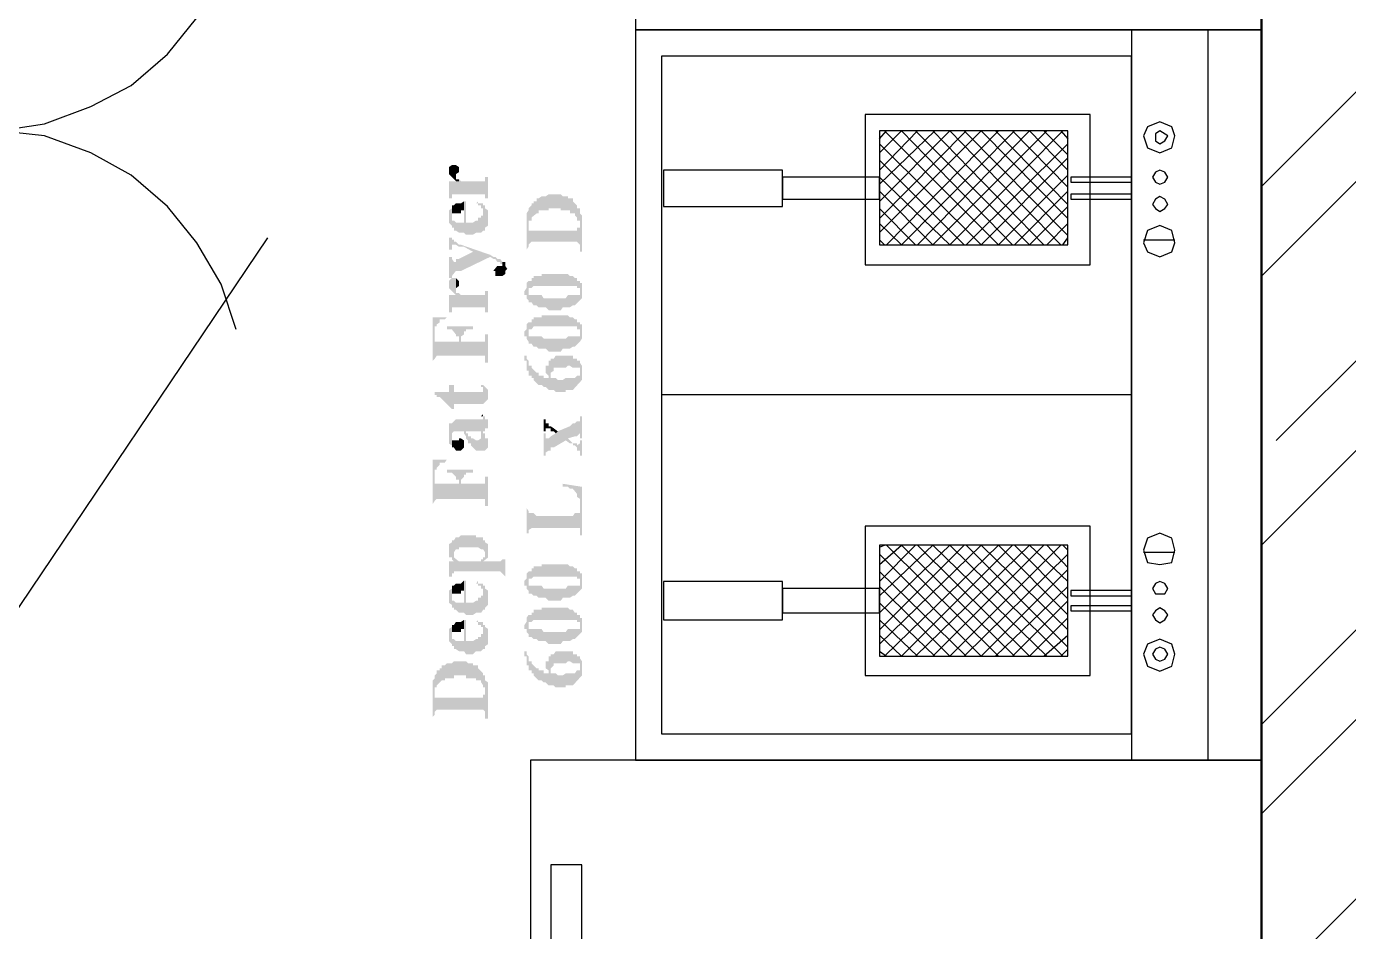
# Model space of a CAD drawing. Header units: millimetres. Extents: x 68727 to 319899, y -4876 to 265722.
# Drawn here: x 316072 to 317396, y 113789 to 114696 of the extents above; entities that cross this region are included whole.
import ezdxf

# ---------------------------------------------------------------- set-up
doc = ezdxf.new("R2010")
doc.units = ezdxf.units.MM
doc.layers.add('glass', color=151, linetype='Continuous')
doc.layers.add('HACH', color=252, linetype='Continuous', lineweight=13)
doc.layers.add('LS_DR_Wall', color=7, linetype='Continuous', lineweight=35)

# ---------------------------------------------------------------- blocks, each defined once
blk = doc.blocks.new('kitchen')
at = {"layer": 'glass', "linetype": 'Continuous', "lineweight": -3}
for points in [[(-14.04, 63.041), (-14.093, 63.041), (-14.217, 63.165), (-14.217, 63.288), (-14.164, 63.323), (-14.093, 63.323), (-14.093, 63.076), (-14.04, 63.076), (-14.04, 63.041)], [(-14.04, 63.2), (-14.093, 63.165), (-14.093, 63.323), (-14.04, 63.288), (-14.04, 63.2)], [(-13.529, 62.741), (-13.582, 62.741), (-13.582, 62.812), (-14.164, 62.812), (-14.164, 62.741), (-14.217, 62.741), (-14.217, 63.041), (-14.04, 63.041), (-14.04, 63.076), (-14.005, 63.041), (-13.582, 63.041), (-13.582, 63.112), (-13.529, 63.112), (-13.529, 62.741)], [(-13.617, 62.177), (-13.652, 62.141), (-13.74, 62.141), (-13.793, 62.106), (-13.917, 62.106), (-13.952, 62.141), (-14.04, 62.141), (-14.093, 62.177), (-14.128, 62.177), (-14.128, 62.23), (-14.164, 62.23), (-14.164, 62.265), (-14.217, 62.318), (-14.217, 62.53), (-14.164, 62.565), (-14.164, 62.353), (-14.128, 62.353), (-14.093, 62.318), (-13.952, 62.318), (-13.952, 62.688), (-13.917, 62.688), (-13.917, 62.318), (-13.793, 62.318), (-13.74, 62.353), (-13.705, 62.353), (-13.705, 62.406), (-13.652, 62.406), (-13.652, 62.441), (-13.617, 62.441), (-13.617, 62.177)], [(-13.952, 62.53), (-14.005, 62.53), (-14.005, 62.477), (-14.164, 62.477), (-14.164, 62.618), (-14.128, 62.618), (-14.093, 62.653), (-14.005, 62.653), (-13.952, 62.688), (-13.952, 62.53)], [(-13.529, 62.265), (-13.582, 62.23), (-13.582, 62.177), (-13.617, 62.177), (-13.617, 62.565), (-13.652, 62.565), (-13.652, 62.618), (-13.705, 62.618), (-13.705, 62.653), (-13.74, 62.653), (-13.705, 62.688), (-13.705, 62.653), (-13.617, 62.653), (-13.617, 62.618), (-13.582, 62.618), (-13.582, 62.565), (-13.529, 62.53), (-13.529, 62.265)], [(-11.924, 62.353), (-11.976, 62.353), (-11.976, 62.406), (-12.012, 62.441), (-12.012, 62.477), (-12.1, 62.477), (-12.1, 62.53), (-12.259, 62.53), (-12.259, 62.565), (-12.47, 62.565), (-12.47, 62.53), (-12.647, 62.53), (-12.647, 62.477), (-12.682, 62.477), (-12.77, 62.406), (-12.77, 62.353), (-12.823, 62.353), (-12.823, 61.895), (-12.858, 61.842), (-12.858, 62.477), (-12.823, 62.53), (-12.823, 62.565), (-12.77, 62.618), (-12.77, 62.653), (-12.735, 62.653), (-12.735, 62.688), (-12.682, 62.688), (-12.682, 62.741), (-12.647, 62.741), (-12.594, 62.776), (-12.523, 62.776), (-12.47, 62.812), (-12.259, 62.812), (-12.223, 62.776), (-12.135, 62.776), (-12.135, 62.741), (-12.047, 62.741), (-12.047, 62.688), (-11.976, 62.618), (-11.976, 62.565), (-11.924, 62.565), (-11.924, 62.353)], [(-11.888, 61.806), (-11.924, 61.806), (-11.924, 61.93), (-11.976, 61.983), (-12.77, 61.983), (-12.823, 61.93), (-12.823, 62.177), (-11.976, 62.177), (-11.976, 62.23), (-11.924, 62.23), (-11.924, 62.477), (-11.888, 62.441), (-11.888, 61.806)], [(-13.282, 61.595), (-13.317, 61.595), (-13.317, 61.63), (-13.37, 61.63), (-13.405, 61.683), (-13.441, 61.683), (-13.493, 61.718), (-13.793, 61.806), (-13.952, 61.895), (-14.04, 61.895), (-14.093, 61.93), (-14.164, 61.93), (-14.164, 61.842), (-14.217, 61.842), (-14.217, 62.053), (-14.164, 62.053), (-14.164, 62.018), (-14.128, 62.018), (-14.128, 61.983), (-14.093, 61.983), (-14.04, 61.93), (-14.005, 61.93), (-13.493, 61.753), (-13.441, 61.718), (-13.405, 61.718), (-13.37, 61.683), (-13.317, 61.683), (-13.282, 61.63), (-13.282, 61.595)], [(-13.493, 61.718), (-14.005, 61.471), (-14.093, 61.471), (-14.164, 61.383), (-14.164, 61.348), (-14.217, 61.348), (-14.217, 61.718), (-14.164, 61.718), (-14.164, 61.683), (-14.128, 61.63), (-14.093, 61.63), (-14.093, 61.683), (-14.04, 61.683), (-13.793, 61.806), (-13.493, 61.718)], [(-13.194, 61.506), (-13.229, 61.471), (-13.229, 61.418), (-13.282, 61.383), (-13.405, 61.383), (-13.405, 61.471), (-13.441, 61.471), (-13.37, 61.559), (-13.282, 61.559), (-13.282, 61.63), (-13.229, 61.63), (-13.229, 61.559), (-13.194, 61.506)], [(-14.04, 61.048), (-14.093, 61.048), (-14.217, 61.171), (-14.217, 61.295), (-14.164, 61.348), (-14.093, 61.348), (-14.093, 61.083), (-14.04, 61.083), (-14.04, 61.048)], [(-14.04, 61.207), (-14.093, 61.171), (-14.093, 61.348), (-14.04, 61.295), (-14.04, 61.207)], [(-11.888, 60.995), (-11.924, 60.96), (-11.924, 61.171), (-11.976, 61.171), (-11.976, 61.207), (-12.735, 61.207), (-12.77, 61.171), (-12.823, 61.171), (-12.823, 61.118), (-12.858, 61.26), (-12.823, 61.295), (-12.77, 61.295), (-12.77, 61.348), (-12.735, 61.348), (-12.735, 61.383), (-12.594, 61.383), (-12.594, 61.418), (-12.135, 61.418), (-12.1, 61.383), (-12.047, 61.383), (-12.012, 61.348), (-11.976, 61.348), (-11.976, 61.295), (-11.924, 61.295), (-11.924, 61.26), (-11.888, 61.26), (-11.888, 60.995)], [(-13.529, 60.748), (-13.582, 60.748), (-13.582, 60.836), (-14.164, 60.836), (-14.164, 60.748), (-14.217, 60.748), (-14.217, 61.048), (-14.04, 61.048), (-14.04, 61.083), (-14.005, 61.048), (-13.582, 61.048), (-13.582, 61.118), (-13.529, 61.118), (-13.529, 60.748)], [(-11.924, 60.96), (-12.012, 60.871), (-12.047, 60.871), (-12.1, 60.836), (-12.223, 60.836), (-12.259, 60.783), (-12.47, 60.783), (-12.523, 60.836), (-12.647, 60.836), (-12.682, 60.871), (-12.735, 60.871), (-12.77, 60.924), (-12.823, 60.924), (-12.823, 60.96), (-12.858, 60.995), (-12.858, 61.048), (-12.894, 61.048), (-12.894, 61.118), (-12.858, 61.171), (-12.858, 61.26), (-12.823, 61.118), (-12.823, 61.048), (-12.594, 61.048), (-12.559, 60.995), (-12.171, 60.995), (-12.135, 61.048), (-11.924, 61.048), (-11.924, 60.96)], [(-14.252, 60.66), (-14.287, 60.625), (-14.375, 60.625), (-14.375, 60.572), (-14.428, 60.536), (-14.428, 60.501), (-14.464, 60.501), (-14.464, 59.937), (-14.499, 59.901), (-14.499, 60.66), (-14.252, 60.66)], [(-11.888, 60.289), (-11.924, 60.236), (-11.924, 60.448), (-11.976, 60.448), (-11.976, 60.501), (-12.735, 60.501), (-12.77, 60.448), (-12.823, 60.448), (-12.823, 60.413), (-12.858, 60.536), (-12.823, 60.572), (-12.77, 60.572), (-12.77, 60.625), (-12.735, 60.625), (-12.735, 60.66), (-12.594, 60.66), (-12.594, 60.695), (-12.135, 60.695), (-12.1, 60.66), (-12.047, 60.66), (-12.012, 60.625), (-11.976, 60.625), (-11.976, 60.572), (-11.924, 60.572), (-11.924, 60.536), (-11.888, 60.536), (-11.888, 60.289)], [(-13.793, 60.448), (-13.917, 60.448), (-13.917, 60.413), (-13.952, 60.413), (-13.952, 60.36), (-14.005, 60.325), (-14.005, 60.236), (-14.04, 60.236), (-14.04, 60.325), (-14.093, 60.325), (-14.093, 60.36), (-14.164, 60.448), (-14.252, 60.448), (-14.252, 60.501), (-13.793, 60.501), (-13.793, 60.448)], [(-11.924, 60.236), (-12.012, 60.148), (-12.047, 60.148), (-12.1, 60.113), (-12.223, 60.113), (-12.259, 60.06), (-12.47, 60.06), (-12.523, 60.113), (-12.647, 60.113), (-12.682, 60.148), (-12.735, 60.148), (-12.77, 60.201), (-12.823, 60.201), (-12.823, 60.236), (-12.858, 60.289), (-12.858, 60.325), (-12.894, 60.325), (-12.894, 60.413), (-12.858, 60.448), (-12.858, 60.536), (-12.823, 60.413), (-12.823, 60.325), (-12.594, 60.325), (-12.559, 60.289), (-12.171, 60.289), (-12.135, 60.325), (-11.924, 60.325), (-11.924, 60.236)], [(-13.529, 59.866), (-13.582, 59.866), (-13.582, 59.99), (-14.428, 59.99), (-14.464, 59.937), (-14.464, 60.236), (-13.582, 60.236), (-13.582, 60.36), (-13.529, 60.36), (-13.529, 59.866)], [(-11.888, 59.566), (-12.047, 59.39), (-12.171, 59.39), (-12.171, 59.355), (-12.347, 59.355), (-12.382, 59.39), (-12.47, 59.39), (-12.523, 59.443), (-12.559, 59.443), (-12.594, 59.478), (-12.647, 59.478), (-12.735, 59.566), (-12.735, 59.601), (-12.77, 59.601), (-12.77, 59.637), (-12.823, 59.637), (-12.823, 59.725), (-12.858, 59.725), (-12.858, 59.901), (-12.894, 59.901), (-12.894, 59.99), (-12.858, 59.99), (-12.858, 59.937), (-12.823, 59.901), (-12.823, 59.813), (-12.77, 59.813), (-12.77, 59.778), (-12.682, 59.69), (-12.647, 59.69), (-12.647, 59.637), (-12.559, 59.637), (-12.559, 59.601), (-12.47, 59.601), (-12.435, 59.901), (-12.435, 59.601), (-12.347, 59.601), (-12.312, 59.566), (-12.223, 59.566), (-12.171, 59.601), (-12.012, 59.601), (-11.976, 59.637), (-11.924, 59.637), (-11.924, 59.866), (-11.888, 59.813), (-11.888, 59.566)], [(-11.924, 59.778), (-12.047, 59.778), (-12.1, 59.813), (-12.135, 59.813), (-12.171, 59.778), (-12.382, 59.778), (-12.382, 59.725), (-12.435, 59.69), (-12.435, 59.937), (-12.382, 59.937), (-12.347, 59.99), (-12.047, 59.99), (-12.047, 59.937), (-11.976, 59.937), (-11.976, 59.901), (-11.924, 59.901), (-11.924, 59.778)], [(-12.435, 59.901), (-12.47, 59.601), (-12.47, 59.637), (-12.523, 59.69), (-12.523, 59.813), (-12.47, 59.813), (-12.47, 59.901), (-12.435, 59.901)], [(-13.617, 59.143), (-14.128, 59.143), (-14.128, 59.055), (-14.164, 59.055), (-14.375, 59.266), (-14.428, 59.266), (-14.428, 59.302), (-14.464, 59.302), (-14.464, 59.355), (-14.217, 59.355), (-14.217, 59.478), (-14.128, 59.478), (-14.128, 59.355), (-13.617, 59.355), (-13.617, 59.143)], [(-13.529, 59.231), (-13.617, 59.143), (-13.617, 59.443), (-13.652, 59.443), (-13.652, 59.478), (-13.617, 59.478), (-13.529, 59.39), (-13.529, 59.231)], [(-13.652, 58.667), (-13.917, 58.667), (-13.917, 58.578), (-13.952, 58.631), (-13.952, 58.667), (-14.128, 58.667), (-14.164, 58.631), (-14.164, 58.42), (-14.217, 58.455), (-14.217, 58.808), (-14.164, 58.808), (-14.093, 58.878), (-13.652, 58.878), (-13.652, 58.667)], [(-13.529, 58.72), (-13.582, 58.72), (-13.582, 58.667), (-13.617, 58.667), (-13.617, 58.331), (-13.74, 58.331), (-13.829, 58.42), (-13.829, 58.455), (-13.881, 58.455), (-13.881, 58.508), (-13.917, 58.543), (-13.917, 58.631), (-13.881, 58.631), (-13.881, 58.578), (-13.829, 58.578), (-13.829, 58.543), (-13.793, 58.543), (-13.74, 58.508), (-13.705, 58.508), (-13.652, 58.543), (-13.652, 58.878), (-13.617, 58.878), (-13.617, 58.931), (-13.582, 58.931), (-13.582, 58.878), (-13.529, 58.878), (-13.529, 58.72)], [(-13.617, 58.931), (-13.652, 58.931), (-13.617, 58.966), (-13.617, 58.931)], [(-11.888, 58.543), (-11.924, 58.543), (-11.924, 58.631), (-11.976, 58.578), (-12.012, 58.578), (-12.135, 58.543), (-12.171, 58.508), (-12.382, 58.384), (-12.435, 58.384), (-12.435, 58.331), (-12.47, 58.331), (-12.523, 58.296), (-12.523, 58.243), (-12.559, 58.243), (-12.559, 58.631), (-12.523, 58.631), (-12.523, 58.543), (-12.47, 58.543), (-12.435, 58.578), (-12.347, 58.631), (-12.312, 58.667), (-12.1, 58.755), (-12.047, 58.808), (-12.012, 58.808), (-11.976, 58.843), (-11.924, 58.843), (-11.924, 58.931), (-11.888, 58.931), (-11.888, 58.543)], [(-12.312, 58.667), (-12.347, 58.631), (-12.382, 58.667), (-12.435, 58.667), (-12.435, 58.72), (-12.523, 58.72), (-12.523, 58.667), (-12.559, 58.667), (-12.559, 58.878), (-12.523, 58.878), (-12.523, 58.808), (-12.47, 58.808), (-12.47, 58.755), (-12.435, 58.755), (-12.382, 58.72), (-12.312, 58.667)], [(-13.952, 58.384), (-14.005, 58.331), (-14.093, 58.331), (-14.128, 58.384), (-14.164, 58.384), (-14.164, 58.508), (-14.04, 58.508), (-14.04, 58.543), (-14.005, 58.543), (-13.952, 58.508), (-13.952, 58.384)], [(-13.529, 58.384), (-13.582, 58.331), (-13.617, 58.331), (-13.617, 58.631), (-13.582, 58.631), (-13.582, 58.543), (-13.529, 58.543), (-13.529, 58.384)], [(-11.888, 58.243), (-11.924, 58.243), (-11.924, 58.331), (-11.976, 58.331), (-11.976, 58.384), (-12.012, 58.42), (-12.047, 58.42), (-12.047, 58.455), (-12.1, 58.455), (-12.171, 58.508), (-12.135, 58.543), (-12.047, 58.455), (-11.976, 58.455), (-11.976, 58.42), (-11.924, 58.455), (-11.924, 58.508), (-11.888, 58.508), (-11.888, 58.243)], [(-14.252, 58.173), (-14.287, 58.12), (-14.375, 58.12), (-14.375, 58.085), (-14.428, 58.032), (-14.428, 57.996), (-14.464, 57.996), (-14.464, 57.45), (-14.499, 57.397), (-14.499, 58.173), (-14.252, 58.173)], [(-13.529, 57.361), (-13.582, 57.361), (-13.582, 57.485), (-14.428, 57.485), (-14.464, 57.45), (-14.464, 57.749), (-13.582, 57.749), (-13.582, 57.873), (-13.529, 57.873), (-13.529, 57.361)], [(-13.793, 57.943), (-13.917, 57.943), (-13.917, 57.908), (-13.952, 57.908), (-13.952, 57.873), (-14.005, 57.82), (-14.005, 57.749), (-14.04, 57.749), (-14.04, 57.82), (-14.093, 57.82), (-14.093, 57.873), (-14.164, 57.943), (-14.252, 57.943), (-14.252, 57.996), (-13.793, 57.996), (-13.793, 57.943)], [(-11.888, 56.85), (-11.924, 56.85), (-11.924, 57.485), (-11.976, 57.52), (-11.976, 57.573), (-12.047, 57.661), (-12.1, 57.661), (-12.135, 57.696), (-12.223, 57.696), (-12.223, 57.749), (-11.888, 57.696), (-11.888, 56.85)], [(-11.924, 56.973), (-12.77, 56.973), (-12.823, 56.938), (-12.823, 56.885), (-12.858, 56.885), (-12.858, 57.326), (-12.823, 57.273), (-12.823, 57.238), (-12.735, 57.238), (-12.682, 57.185), (-12.047, 57.185), (-12.012, 57.238), (-11.924, 57.238), (-11.924, 56.973)], [(-14.128, 56.391), (-14.164, 56.426), (-14.164, 56.462), (-14.217, 56.462), (-14.217, 56.691), (-14.164, 56.726), (-14.164, 56.762), (-14.128, 56.762), (-14.128, 56.391)], [(-13.582, 56.55), (-13.617, 56.603), (-13.652, 56.603), (-13.705, 56.638), (-14.04, 56.638), (-14.04, 56.603), (-14.093, 56.603), (-14.128, 56.55), (-14.128, 56.762), (-14.093, 56.815), (-14.04, 56.815), (-14.005, 56.85), (-13.74, 56.85), (-13.74, 56.815), (-13.617, 56.815), (-13.617, 56.762), (-13.582, 56.762), (-13.582, 56.55)], [(-13.529, 56.462), (-13.617, 56.391), (-13.617, 56.462), (-13.582, 56.462), (-13.582, 56.726), (-13.529, 56.691), (-13.529, 56.462)], [(-13.229, 56.127), (-13.317, 56.215), (-14.128, 56.215), (-14.128, 56.18), (-14.164, 56.18), (-14.164, 56.127), (-14.217, 56.127), (-14.217, 56.391), (-14.128, 56.391), (-14.128, 56.462), (-14.04, 56.391), (-13.652, 56.391), (-13.652, 56.426), (-13.617, 56.426), (-13.617, 56.391), (-13.317, 56.391), (-13.282, 56.426), (-13.229, 56.426), (-13.229, 56.127)], [(-11.888, 55.915), (-11.924, 55.88), (-11.924, 56.091), (-11.976, 56.091), (-11.976, 56.127), (-12.735, 56.127), (-12.77, 56.091), (-12.823, 56.091), (-12.823, 56.056), (-12.858, 56.18), (-12.823, 56.215), (-12.77, 56.215), (-12.77, 56.268), (-12.735, 56.268), (-12.735, 56.303), (-12.594, 56.303), (-12.594, 56.338), (-12.135, 56.338), (-12.1, 56.303), (-12.047, 56.303), (-12.012, 56.268), (-11.976, 56.268), (-11.976, 56.215), (-11.924, 56.215), (-11.924, 56.18), (-11.888, 56.18), (-11.888, 55.915)], [(-13.617, 55.545), (-13.652, 55.492), (-13.74, 55.492), (-13.793, 55.456), (-13.917, 55.456), (-13.952, 55.492), (-14.04, 55.492), (-14.093, 55.545), (-14.128, 55.545), (-14.128, 55.58), (-14.164, 55.58), (-14.164, 55.633), (-14.217, 55.668), (-14.217, 55.88), (-14.164, 55.915), (-14.164, 55.703), (-14.128, 55.703), (-14.093, 55.668), (-13.952, 55.668), (-13.952, 56.056), (-13.917, 56.056), (-13.917, 55.668), (-13.793, 55.668), (-13.74, 55.703), (-13.705, 55.703), (-13.705, 55.756), (-13.652, 55.756), (-13.652, 55.791), (-13.617, 55.791), (-13.617, 55.545)], [(-13.952, 55.88), (-14.005, 55.88), (-14.005, 55.827), (-14.164, 55.827), (-14.164, 55.968), (-14.128, 55.968), (-14.093, 56.003), (-14.005, 56.003), (-13.952, 56.056), (-13.952, 55.88)], [(-13.529, 55.633), (-13.582, 55.58), (-13.582, 55.545), (-13.617, 55.545), (-13.617, 55.915), (-13.652, 55.915), (-13.652, 55.968), (-13.705, 55.968), (-13.705, 56.003), (-13.74, 56.003), (-13.705, 56.056), (-13.705, 56.003), (-13.617, 56.003), (-13.617, 55.968), (-13.582, 55.968), (-13.582, 55.915), (-13.529, 55.88), (-13.529, 55.633)], [(-11.924, 55.88), (-12.012, 55.791), (-12.047, 55.791), (-12.1, 55.756), (-12.223, 55.756), (-12.259, 55.703), (-12.47, 55.703), (-12.523, 55.756), (-12.647, 55.756), (-12.682, 55.791), (-12.735, 55.791), (-12.77, 55.827), (-12.823, 55.827), (-12.823, 55.88), (-12.858, 55.915), (-12.858, 55.968), (-12.894, 55.968), (-12.894, 56.056), (-12.858, 56.091), (-12.858, 56.18), (-12.823, 56.056), (-12.823, 55.968), (-12.594, 55.968), (-12.559, 55.915), (-12.171, 55.915), (-12.135, 55.968), (-11.924, 55.968), (-11.924, 55.88)], [(-11.888, 55.156), (-11.924, 55.121), (-11.924, 55.333), (-11.976, 55.333), (-11.976, 55.368), (-12.735, 55.368), (-12.77, 55.333), (-12.823, 55.333), (-12.823, 55.28), (-12.858, 55.403), (-12.823, 55.456), (-12.77, 55.456), (-12.77, 55.492), (-12.735, 55.492), (-12.735, 55.545), (-12.594, 55.545), (-12.594, 55.58), (-12.135, 55.58), (-12.1, 55.545), (-12.047, 55.545), (-12.012, 55.492), (-11.976, 55.492), (-11.976, 55.456), (-11.924, 55.456), (-11.924, 55.403), (-11.888, 55.403), (-11.888, 55.156)], [(-13.617, 54.857), (-13.652, 54.821), (-13.74, 54.821), (-13.793, 54.768), (-13.917, 54.768), (-13.952, 54.821), (-14.04, 54.821), (-14.093, 54.857), (-14.128, 54.857), (-14.128, 54.91), (-14.164, 54.91), (-14.164, 54.945), (-14.217, 54.998), (-14.217, 55.209), (-14.164, 55.245), (-14.164, 55.033), (-14.128, 55.033), (-14.093, 54.998), (-13.952, 54.998), (-13.952, 55.368), (-13.917, 55.368), (-13.917, 54.998), (-13.793, 54.998), (-13.74, 55.033), (-13.705, 55.033), (-13.705, 55.068), (-13.652, 55.068), (-13.652, 55.121), (-13.617, 55.121), (-13.617, 54.857)], [(-13.952, 55.209), (-14.005, 55.209), (-14.005, 55.156), (-14.164, 55.156), (-14.164, 55.28), (-14.128, 55.28), (-14.093, 55.333), (-14.005, 55.333), (-13.952, 55.368), (-13.952, 55.209)], [(-13.529, 54.945), (-13.582, 54.91), (-13.582, 54.857), (-13.617, 54.857), (-13.617, 55.245), (-13.652, 55.245), (-13.652, 55.28), (-13.705, 55.28), (-13.705, 55.333), (-13.74, 55.333), (-13.705, 55.368), (-13.705, 55.333), (-13.617, 55.333), (-13.617, 55.28), (-13.582, 55.28), (-13.582, 55.245), (-13.529, 55.209), (-13.529, 54.945)], [(-11.924, 55.121), (-12.012, 55.033), (-12.047, 55.033), (-12.1, 54.998), (-12.223, 54.998), (-12.259, 54.945), (-12.47, 54.945), (-12.523, 54.998), (-12.647, 54.998), (-12.682, 55.033), (-12.735, 55.033), (-12.77, 55.068), (-12.823, 55.068), (-12.823, 55.121), (-12.858, 55.156), (-12.858, 55.209), (-12.894, 55.209), (-12.894, 55.28), (-12.858, 55.333), (-12.858, 55.403), (-12.823, 55.28), (-12.823, 55.209), (-12.594, 55.209), (-12.559, 55.156), (-12.171, 55.156), (-12.135, 55.209), (-11.924, 55.209), (-11.924, 55.121)], [(-11.888, 54.398), (-12.047, 54.222), (-12.171, 54.222), (-12.171, 54.186), (-12.347, 54.186), (-12.382, 54.222), (-12.47, 54.222), (-12.523, 54.275), (-12.559, 54.275), (-12.594, 54.31), (-12.647, 54.31), (-12.735, 54.398), (-12.735, 54.433), (-12.77, 54.433), (-12.77, 54.486), (-12.823, 54.486), (-12.823, 54.574), (-12.858, 54.574), (-12.858, 54.733), (-12.894, 54.733), (-12.894, 54.821), (-12.858, 54.821), (-12.858, 54.768), (-12.823, 54.733), (-12.823, 54.645), (-12.77, 54.645), (-12.77, 54.61), (-12.682, 54.521), (-12.647, 54.521), (-12.647, 54.486), (-12.559, 54.486), (-12.559, 54.433), (-12.47, 54.433), (-12.435, 54.733), (-12.435, 54.433), (-12.347, 54.433), (-12.312, 54.398), (-12.223, 54.398), (-12.171, 54.433), (-12.012, 54.433), (-11.976, 54.486), (-11.924, 54.486), (-11.924, 54.698), (-11.888, 54.645), (-11.888, 54.398)], [(-11.924, 54.61), (-12.047, 54.61), (-12.1, 54.645), (-12.135, 54.645), (-12.171, 54.61), (-12.382, 54.61), (-12.382, 54.574), (-12.435, 54.521), (-12.435, 54.768), (-12.382, 54.768), (-12.347, 54.821), (-12.047, 54.821), (-12.047, 54.768), (-11.976, 54.768), (-11.976, 54.733), (-11.924, 54.733), (-11.924, 54.61)], [(-13.582, 54.186), (-13.617, 54.186), (-13.617, 54.222), (-13.652, 54.275), (-13.652, 54.31), (-13.74, 54.31), (-13.74, 54.345), (-13.917, 54.345), (-13.917, 54.398), (-14.128, 54.398), (-14.128, 54.345), (-14.287, 54.345), (-14.287, 54.31), (-14.34, 54.31), (-14.428, 54.222), (-14.428, 54.186), (-14.464, 54.186), (-14.464, 53.71), (-14.499, 53.675), (-14.499, 54.31), (-14.464, 54.345), (-14.464, 54.398), (-14.428, 54.433), (-14.428, 54.486), (-14.375, 54.486), (-14.375, 54.521), (-14.34, 54.521), (-14.34, 54.574), (-14.287, 54.574), (-14.252, 54.61), (-14.164, 54.61), (-14.128, 54.645), (-13.917, 54.645), (-13.881, 54.61), (-13.793, 54.61), (-13.793, 54.574), (-13.705, 54.574), (-13.705, 54.521), (-13.617, 54.433), (-13.617, 54.398), (-13.582, 54.398), (-13.582, 54.186)], [(-12.435, 54.733), (-12.47, 54.433), (-12.47, 54.486), (-12.523, 54.521), (-12.523, 54.645), (-12.47, 54.645), (-12.47, 54.733), (-12.435, 54.733)], [(-13.529, 53.64), (-13.582, 53.64), (-13.582, 53.763), (-13.617, 53.798), (-14.428, 53.798), (-14.464, 53.763), (-14.464, 54.01), (-13.617, 54.01), (-13.617, 54.063), (-13.582, 54.063), (-13.582, 54.31), (-13.529, 54.275), (-13.529, 53.64)]]:
    blk.add_hatch(color=256, dxfattribs=at).paths.add_polyline_path(points)
at = {"layer": 'glass', "lineweight": -3}
for p, q in [((-10.953, 82.126), (-10.953, 65.687)), ((0, 65.687), (0, 82.126)), ((-19.138, 65.264), (-18.626, 65.899)), ((0, 65.687), (-10.953, 65.687)), ((-10.953, 65.687), (-10.953, 52.916)), ((0, 65.687), (-10.953, 65.687)), ((-10.953, 65.687), (-10.953, 52.916)), ((-10.953, 65.687), (0, 65.687)), ((-0.935, 65.687), (-2.275, 65.687)), ((-2.275, 65.687), (-2.275, 52.916)), ((-0.935, 52.916), (-0.935, 65.687)), ((0, 52.916), (0, 65.687)), ((0, 52.916), (0, 65.687)), ((-19.773, 64.717), (-19.138, 65.264)), ((-2.275, 65.228), (-10.495, 65.228)), ((-10.495, 65.228), (-10.495, 53.375)), ((-2.275, 53.375), (-2.275, 65.228)), ((-20.478, 64.346), (-19.773, 64.717)), ((-21.29, 64.046), (-20.478, 64.346)), ((-2.998, 64.205), (-6.932, 64.205)), ((-6.932, 64.205), (-6.932, 61.577)), ((-2.998, 61.577), (-2.998, 64.205)), ((-1.781, 64.082), (-1.993, 63.994)), ((-1.57, 63.994), (-1.781, 64.082)), ((-22.101, 63.923), (-21.29, 64.046)), ((-21.29, 63.835), (-22.101, 63.923)), ((-6.685, 63.782), (-6.561, 63.923)), ((-6.685, 63.535), (-6.297, 63.923)), ((-6.685, 63.235), (-6.015, 63.923)), ((-6.685, 62.988), (-5.715, 63.923)), ((-6.685, 62.688), (-5.45, 63.923)), ((-6.685, 62.388), (-5.168, 63.923)), ((-6.685, 62.141), (-4.903, 63.923)), ((-3.386, 63.923), (-6.685, 63.923)), ((-6.685, 63.923), (-6.685, 61.93)), ((-6.597, 63.923), (-4.603, 61.93)), ((-6.561, 61.93), (-4.603, 63.923)), ((-6.297, 63.923), (-4.356, 61.93)), ((-6.297, 61.93), (-4.321, 63.923)), ((-6.05, 63.923), (-4.057, 61.93)), ((-6.015, 61.93), (-4.057, 63.923)), ((-5.75, 63.923), (-3.81, 61.93)), ((-5.75, 61.93), (-3.757, 63.923)), ((-5.45, 63.923), (-3.51, 61.93)), ((-5.45, 61.93), (-3.475, 63.923)), ((-5.203, 63.923), (-3.386, 62.089)), ((-4.903, 63.923), (-3.386, 62.388)), ((-4.656, 63.923), (-3.386, 62.635)), ((-4.356, 63.923), (-3.386, 62.935)), ((-4.057, 63.923), (-3.386, 63.235)), ((-3.81, 63.923), (-3.386, 63.5)), ((-3.51, 63.923), (-3.386, 63.782)), ((-3.386, 61.93), (-3.386, 63.923)), ((-1.993, 63.994), (-2.063, 63.835)), ((-1.781, 63.923), (-1.852, 63.87)), ((-1.852, 63.87), (-1.852, 63.747)), ((-1.64, 63.835), (-1.781, 63.923)), ((-1.517, 63.835), (-1.57, 63.994)), ((-20.478, 63.535), (-21.29, 63.835)), ((-6.685, 63.694), (-4.903, 61.93)), ((-5.168, 61.93), (-3.386, 63.694)), ((-2.063, 63.835), (-1.993, 63.623)), ((-1.993, 63.623), (-1.781, 63.535)), ((-1.852, 63.747), (-1.781, 63.694)), ((-1.781, 63.694), (-1.693, 63.747)), ((-1.781, 63.535), (-1.57, 63.623)), ((-1.693, 63.747), (-1.64, 63.835)), ((-1.64, 63.835), (-1.64, 63.835)), ((-1.57, 63.623), (-1.517, 63.835)), ((-1.517, 63.835), (-1.517, 63.835)), ((-19.773, 63.147), (-20.478, 63.535)), ((-6.685, 63.411), (-5.203, 61.93)), ((-4.903, 61.93), (-3.386, 63.447)), ((-19.138, 62.6), (-19.773, 63.147)), ((-8.378, 63.235), (-10.46, 63.235)), ((-10.46, 63.235), (-10.46, 62.6)), ((-8.378, 62.6), (-8.378, 63.235)), ((-4.603, 61.93), (-3.386, 63.147)), ((-1.852, 63.2), (-1.905, 63.112)), ((-1.781, 63.235), (-1.852, 63.2)), ((-1.693, 63.2), (-1.781, 63.235)), ((-1.64, 63.112), (-1.693, 63.2)), ((-6.685, 63.112), (-8.378, 63.112)), ((-8.378, 63.112), (-8.378, 62.724)), ((-6.685, 63.112), (-5.45, 61.93)), ((-6.685, 62.724), (-6.685, 63.112)), ((-2.275, 63.112), (-3.333, 63.112)), ((-3.333, 63.112), (-3.333, 63.023)), ((-3.333, 63.023), (-2.275, 63.023)), ((-2.275, 63.023), (-2.275, 63.112)), ((-1.905, 63.112), (-1.852, 63.023)), ((-1.852, 63.023), (-1.781, 62.988)), ((-1.781, 62.988), (-1.693, 63.023)), ((-1.693, 63.023), (-1.64, 63.112)), ((-1.64, 63.112), (-1.64, 63.112)), ((-8.378, 62.724), (-6.685, 62.724)), ((-6.685, 62.865), (-5.75, 61.93)), ((-4.321, 61.93), (-3.386, 62.865)), ((-2.275, 62.812), (-3.333, 62.812)), ((-3.333, 62.812), (-3.333, 62.724)), ((-3.333, 62.724), (-2.275, 62.724)), ((-2.275, 62.724), (-2.275, 62.812)), ((-1.852, 62.724), (-1.905, 62.635)), ((-1.781, 62.776), (-1.852, 62.724)), ((-1.693, 62.724), (-1.781, 62.776)), ((-1.64, 62.635), (-1.693, 62.724)), ((-18.626, 61.965), (-19.138, 62.6)), ((-10.46, 62.6), (-8.378, 62.6)), ((-6.685, 62.565), (-6.05, 61.93)), ((-4.057, 61.93), (-3.386, 62.6)), ((-1.905, 62.635), (-1.852, 62.565)), ((-1.852, 62.565), (-1.781, 62.512)), ((-1.781, 62.512), (-1.693, 62.565)), ((-1.693, 62.565), (-1.64, 62.635)), ((-1.64, 62.635), (-1.64, 62.635)), ((-6.685, 62.3), (-6.297, 61.93)), ((-3.757, 61.93), (-3.386, 62.3)), ((-1.781, 62.265), (-1.993, 62.177)), ((-1.57, 62.177), (-1.781, 62.265)), ((-17.392, 62.053), (-22.101, 55.068)), ((-6.685, 62.018), (-6.597, 61.93)), ((-3.475, 61.93), (-3.386, 62.053)), ((-1.993, 62.177), (-2.063, 61.965)), ((-2.063, 62.018), (-1.517, 62.018)), ((-1.517, 61.965), (-1.57, 62.177)), ((-18.203, 61.242), (-18.626, 61.965)), ((-6.685, 61.93), (-3.386, 61.93)), ((-2.063, 61.965), (-1.993, 61.806)), ((-1.993, 61.806), (-1.781, 61.718)), ((-1.781, 61.718), (-1.57, 61.806)), ((-1.57, 61.806), (-1.517, 61.965)), ((-1.517, 61.965), (-1.517, 61.965)), ((-6.932, 61.577), (-2.998, 61.577)), ((-17.938, 60.448), (-18.203, 61.242)), ((-2.275, 59.302), (-10.495, 59.302)), ((-10.495, 59.302), (-10.495, 53.375)), ((-2.275, 53.375), (-2.275, 59.302)), ((-2.998, 57.009), (-6.932, 57.009)), ((-6.932, 57.009), (-6.932, 54.398)), ((-2.998, 54.398), (-2.998, 57.009)), ((-6.685, 56.638), (-6.597, 56.673)), ((-6.685, 56.338), (-6.297, 56.673)), ((-6.685, 56.038), (-6.05, 56.673)), ((-6.685, 55.791), (-5.75, 56.673)), ((-6.685, 55.492), (-5.45, 56.673)), ((-6.685, 55.192), (-5.203, 56.673)), ((-6.685, 54.945), (-4.903, 56.673)), ((-3.386, 56.673), (-6.685, 56.673)), ((-6.685, 56.673), (-6.685, 54.733)), ((-6.597, 54.733), (-4.603, 56.673)), ((-6.561, 56.673), (-4.603, 54.733)), ((-6.297, 54.733), (-4.356, 56.673)), ((-6.297, 56.673), (-4.321, 54.733)), ((-6.05, 54.733), (-4.057, 56.673)), ((-6.015, 56.673), (-4.057, 54.733)), ((-5.75, 54.733), (-3.81, 56.673)), ((-5.75, 56.673), (-3.757, 54.733)), ((-5.45, 54.733), (-3.51, 56.673)), ((-5.45, 56.673), (-3.475, 54.733)), ((-5.168, 56.673), (-3.386, 54.892)), ((-4.903, 56.673), (-3.386, 55.192)), ((-4.603, 56.673), (-3.386, 55.456)), ((-4.321, 56.673), (-3.386, 55.739)), ((-4.057, 56.673), (-3.386, 56.038)), ((-3.757, 56.673), (-3.386, 56.285)), ((-3.475, 56.673), (-3.386, 56.585)), ((-3.386, 54.733), (-3.386, 56.673)), ((-1.993, 56.797), (-2.063, 56.585)), ((-1.781, 56.885), (-1.993, 56.797)), ((-1.57, 56.797), (-1.781, 56.885)), ((-1.517, 56.585), (-1.57, 56.797)), ((-6.685, 56.515), (-4.903, 54.733)), ((-5.203, 54.733), (-3.386, 56.515)), ((-2.063, 56.585), (-1.993, 56.374)), ((-2.063, 56.55), (-1.517, 56.55)), ((-1.57, 56.374), (-1.517, 56.585)), ((-1.517, 56.585), (-1.517, 56.585)), ((-6.685, 56.215), (-5.168, 54.733)), ((-4.903, 54.733), (-3.386, 56.25)), ((-1.993, 56.374), (-1.781, 56.338)), ((-1.781, 56.338), (-1.57, 56.374)), ((-8.378, 56.038), (-10.46, 56.038)), ((-10.46, 56.038), (-10.46, 55.368)), ((-8.378, 55.368), (-8.378, 56.038)), ((-1.852, 56.003), (-1.905, 55.915)), ((-1.781, 56.038), (-1.852, 56.003)), ((-1.693, 56.003), (-1.781, 56.038)), ((-1.64, 55.915), (-1.693, 56.003)), ((-6.685, 55.915), (-8.378, 55.915)), ((-8.378, 55.915), (-8.378, 55.492)), ((-6.685, 55.95), (-5.45, 54.733)), ((-6.685, 55.492), (-6.685, 55.915)), ((-4.656, 54.733), (-3.386, 55.95)), ((-2.275, 55.88), (-3.333, 55.88)), ((-3.333, 55.88), (-3.333, 55.791)), ((-3.333, 55.791), (-2.275, 55.791)), ((-2.275, 55.791), (-2.275, 55.88)), ((-1.905, 55.915), (-1.852, 55.827)), ((-1.852, 55.827), (-1.693, 55.827)), ((-1.693, 55.827), (-1.64, 55.915)), ((-1.64, 55.915), (-1.64, 55.915)), ((-6.685, 55.668), (-5.715, 54.733)), ((-4.356, 54.733), (-3.386, 55.703)), ((-2.275, 55.615), (-3.333, 55.615)), ((-3.333, 55.615), (-3.333, 55.527)), ((-3.333, 55.527), (-2.275, 55.527)), ((-2.275, 55.527), (-2.275, 55.615)), ((-1.852, 55.527), (-1.905, 55.456)), ((-1.781, 55.58), (-1.852, 55.527)), ((-1.693, 55.527), (-1.781, 55.58)), ((-1.64, 55.456), (-1.693, 55.527)), ((-10.46, 55.368), (-8.378, 55.368)), ((-8.378, 55.492), (-6.685, 55.492)), ((-6.685, 55.368), (-6.015, 54.733)), ((-4.057, 54.733), (-3.386, 55.403)), ((-1.905, 55.456), (-1.852, 55.368)), ((-1.852, 55.368), (-1.781, 55.315)), ((-1.781, 55.315), (-1.693, 55.368)), ((-1.693, 55.368), (-1.64, 55.456)), ((-1.64, 55.456), (-1.64, 55.456)), ((-6.685, 55.104), (-6.297, 54.733)), ((-3.81, 54.733), (-3.386, 55.104)), ((-6.685, 54.821), (-6.561, 54.733)), ((-3.51, 54.733), (-3.386, 54.857)), ((-1.993, 54.945), (-2.063, 54.768)), ((-1.781, 55.033), (-1.993, 54.945)), ((-1.852, 54.857), (-1.905, 54.768)), ((-1.781, 54.892), (-1.852, 54.857)), ((-1.57, 54.945), (-1.781, 55.033)), ((-1.693, 54.857), (-1.781, 54.892)), ((-1.64, 54.768), (-1.693, 54.857)), ((-1.517, 54.768), (-1.57, 54.945)), ((-6.685, 54.733), (-3.386, 54.733)), ((-2.063, 54.768), (-1.993, 54.557)), ((-1.905, 54.768), (-1.852, 54.68)), ((-1.852, 54.68), (-1.781, 54.645)), ((-1.781, 54.645), (-1.693, 54.68)), ((-1.693, 54.68), (-1.64, 54.768)), ((-1.64, 54.768), (-1.64, 54.768)), ((-1.57, 54.557), (-1.517, 54.768)), ((-1.517, 54.768), (-1.517, 54.768)), ((-6.932, 54.398), (-2.998, 54.398)), ((-1.993, 54.557), (-1.781, 54.469)), ((-1.781, 54.469), (-1.57, 54.557)), ((-10.495, 53.375), (-2.275, 53.375)), ((-10.495, 53.375), (-2.275, 53.375)), ((0, 52.916), (-12.788, 52.916)), ((-12.788, 52.916), (-12.788, 32.843)), ((-10.953, 52.916), (0, 52.916)), ((-10.953, 52.916), (0, 52.916)), ((-2.275, 52.916), (-0.935, 52.916)), ((0, 32.843), (0, 52.916)), ((-11.888, 51.082), (-12.435, 51.082)), ((-12.435, 51.082), (-12.435, 45.155)), ((-11.888, 45.155), (-11.888, 51.082))]:
    blk.add_line(p, q, dxfattribs=at)

msp = doc.modelspace()

# ---------------------------------------------------------------- hatches: boundary and pattern name
at = {"layer": 'HACH'}
h = msp.add_hatch(dxfattribs=at)
h.set_pattern_fill('ANSI32', color=256, scale=20)
h.set_pattern_definition([(45, (141281.14, 34686.36), (-134.70384, 134.70384), []), (45, (141370.94, 34686.36), (-134.70384, 134.70384), [])])
h.paths.add_polyline_path([(317498.9, 115660.6), (317308.9, 115660.6), (317308.9, 114397.6), (317331.8, 114217.6), (317308.9, 114217.6), (317308.9, 111540.6), (317498.9, 111540.6)])

# ---------------------------------------------------------------- linework, layer by layer
at = {"layer": 'LS_DR_Wall', "lineweight": 50, "ltscale": 0.25}
msp.add_lwpolyline([(317498.9, 110029.6), (317498.9, 117239.6), (316862.9, 117239.6), (316862.9, 117089.6), (317331.9, 117089.6), (317331.9, 116305.6), (316841.9, 116305.6), (316841.9, 115660.6), (317308.9, 115660.6), (317308.9, 114397.6), (317308.9, 114397.6), (317308.9, 114217.6), (317308.9, 114217.6), (317308.9, 111540.6), (316878.9, 111540.6), (316878.9, 110930.6), (317308.9, 110930.6), (317308.9, 110029.6)], dxfattribs=at)

# ---------------------------------------------------------------- block references
at = {"xscale": 57.26691736061191, "yscale": 57.26691736061191, "zscale": 57.26691736061191}
msp.add_blockref('kitchen', (317308.9, 110930.6), dxfattribs=at)

doc.saveas('drawing.dxf')
